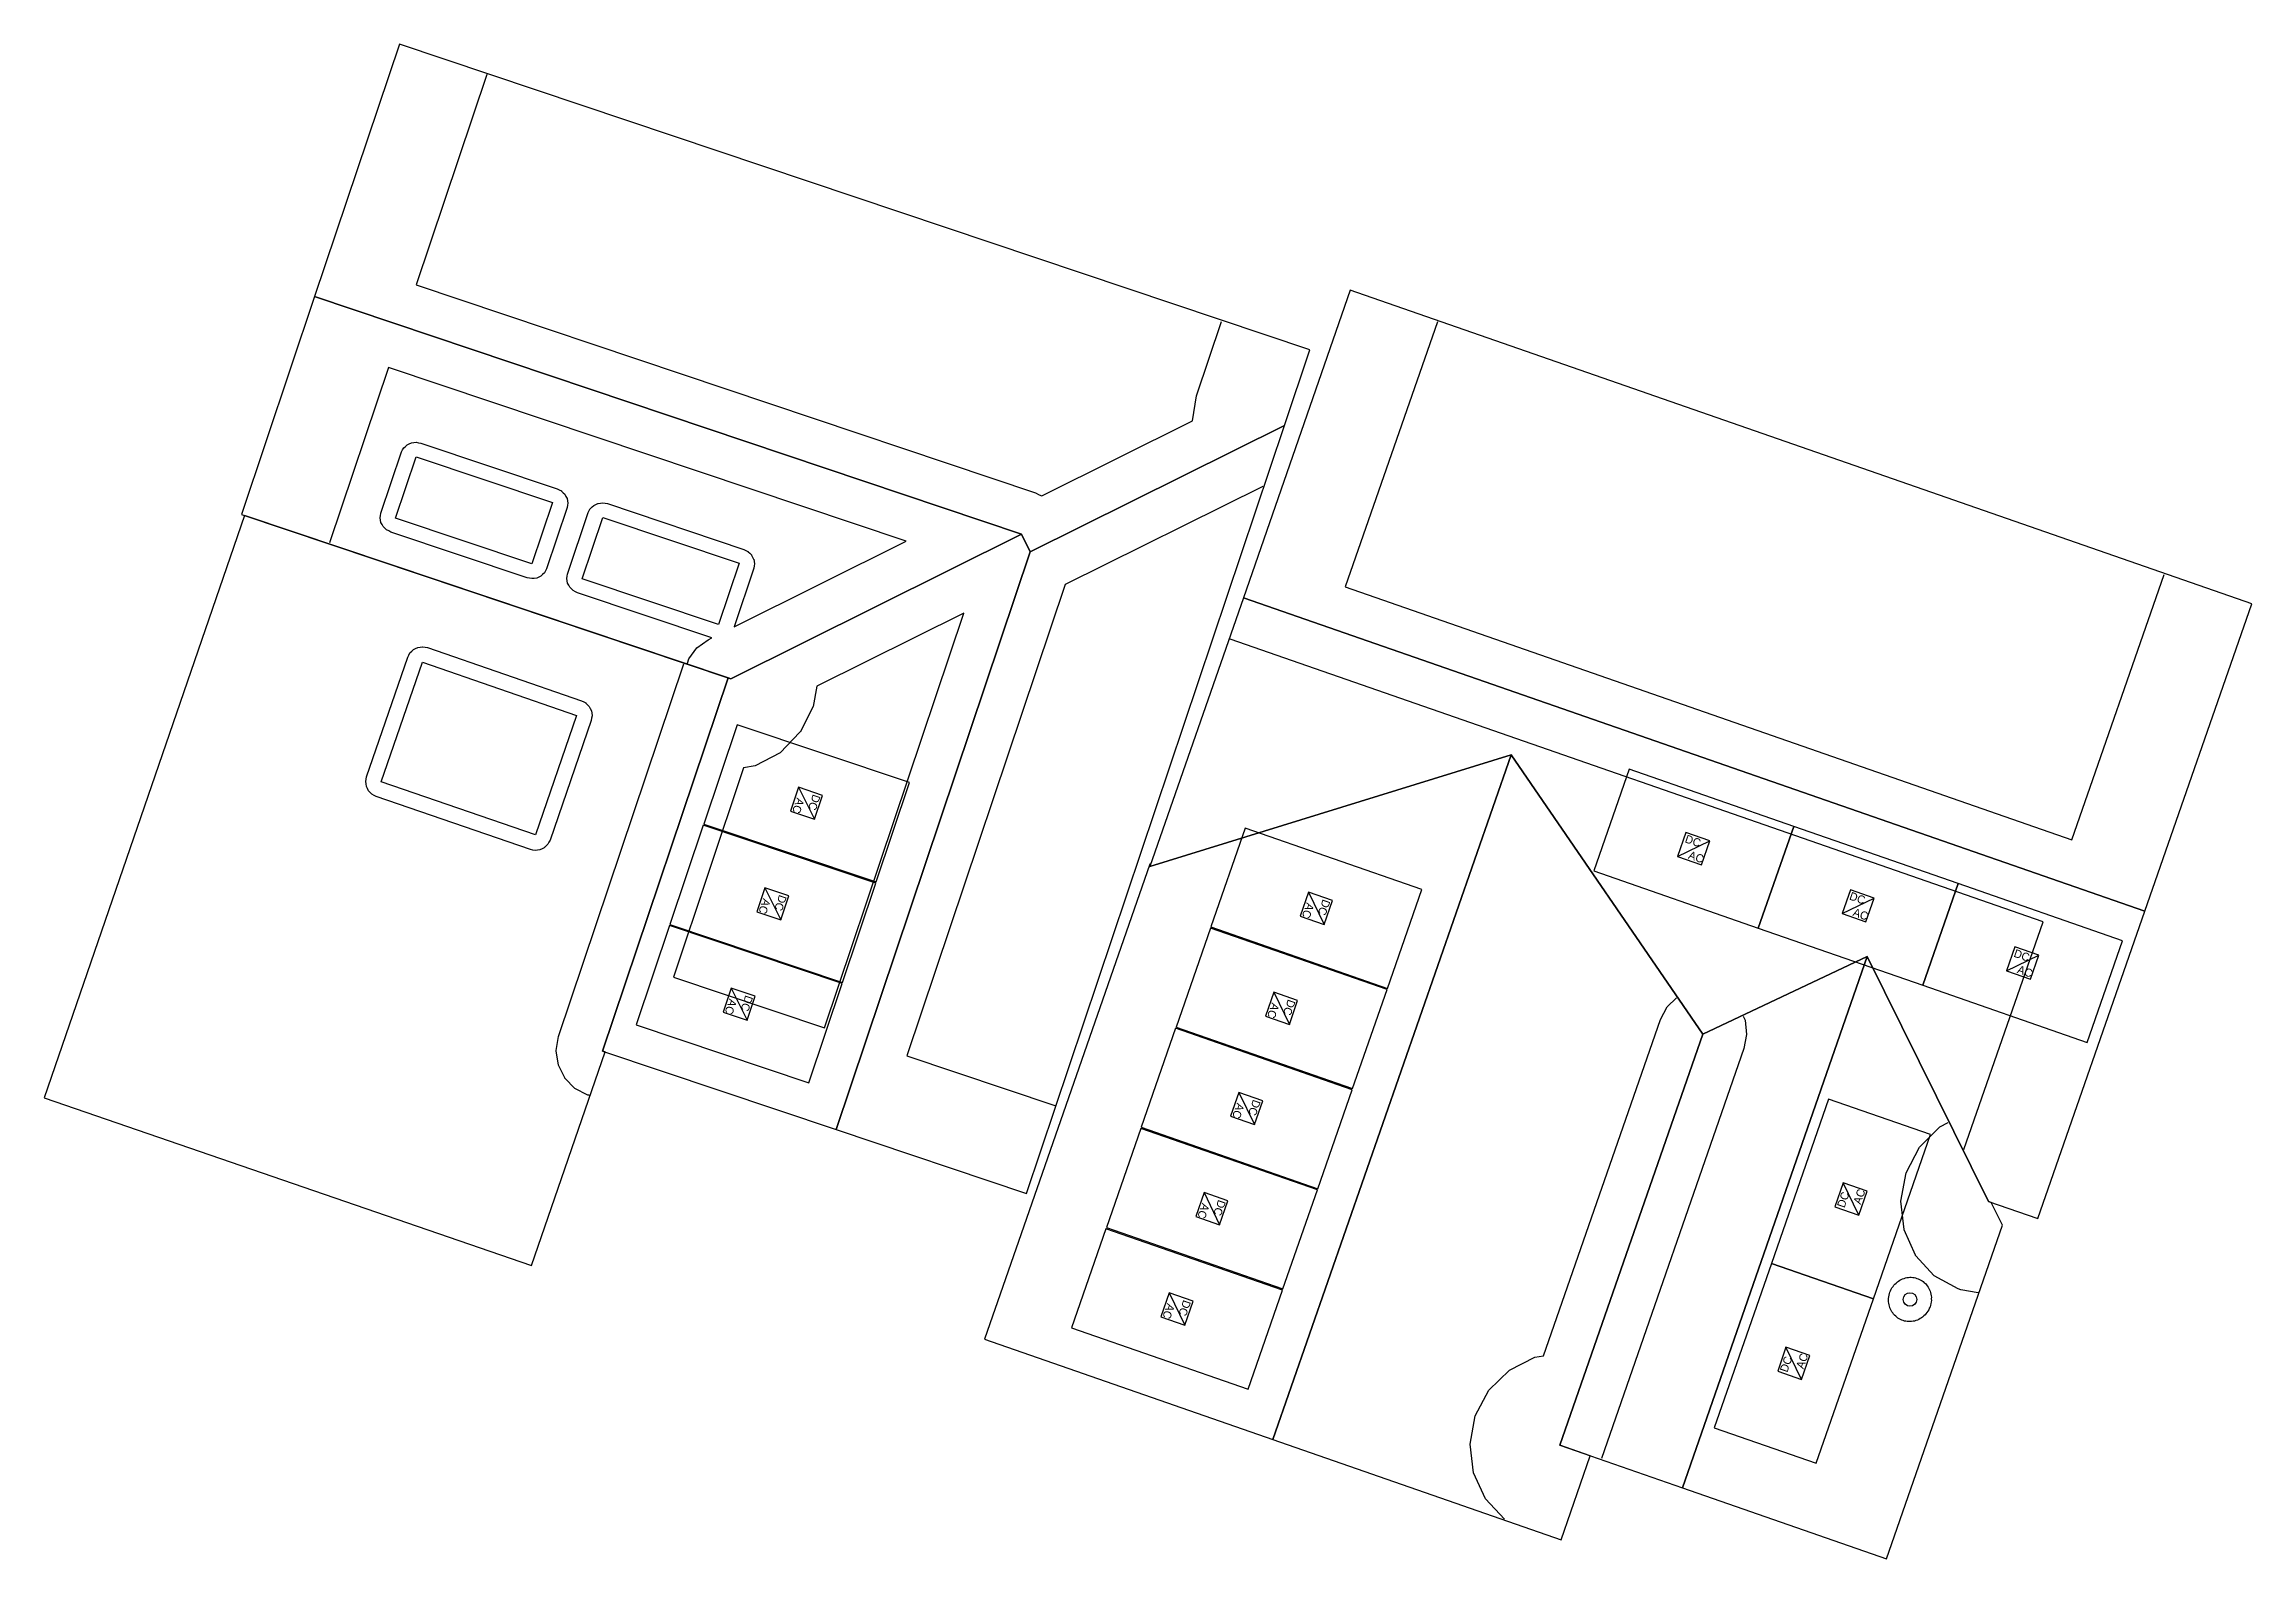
# Model space of a CAD drawing. Header units: feet. Extents: x -34.2 to 37.4, y -18.3 to 30.9.
import ezdxf

# ---------------------------------------------------------------- set-up
doc = ezdxf.new("R2010")
doc.units = ezdxf.units.FT
for name, color, linetype in [('Buildings', 7, 'CONTINUOUS'), ('Modules', 7, 'CONTINUOUS'), ('Obstructions', 7, 'CONTINUOUS'), ('Setbacks', 7, 'CONTINUOUS')]:
    doc.layers.add(name, color=color, linetype=linetype)

msp = doc.modelspace()

# ---------------------------------------------------------------- linework, layer by layer
at = {"layer": 'Buildings', "color": 252}
for p, q in [((-22.643, 30.862), (-25.395, 22.671)), ((6.886, 20.944), (-22.643, 30.862)), ((-25.395, 22.671), (-27.767, 15.608)), ((-25.395, 22.671), (-2.462, 14.968)), ((-2.462, 14.968), (-25.395, 22.671)), ((8.202, 22.877), (4.733, 12.905)), ((37.445, 12.705), (8.202, 22.877)), ((6.063, 18.493), (6.886, 20.944)), ((-2.306, -6.422), (6.063, 18.493)), ((-2.178, 14.397), (6.063, 18.493)), ((6.063, 18.493), (-2.178, 14.397)), ((-27.664, 15.573), (-34.166, -3.319)), ((-27.767, 15.608), (-11.897, 10.277)), ((-11.984, 10.306), (-27.664, 15.573)), ((-2.462, 14.968), (-11.897, 10.277)), ((-11.897, 10.277), (-2.462, 14.968)), ((-8.475, -4.35), (-2.178, 14.397)), ((-2.178, 14.397), (-8.475, -4.35)), ((-2.462, 14.968), (-2.178, 14.397)), ((-2.178, 14.397), (-2.462, 14.968)), ((4.733, 12.905), (1.698, 4.181)), ((33.976, 2.733), (4.733, 12.905)), ((4.733, 12.905), (33.976, 2.733)), ((33.976, 2.733), (37.445, 12.705)), ((-16.052, -1.805), (-11.984, 10.306)), ((-11.984, 10.306), (-16.052, -1.805)), ((-11.897, 10.277), (-11.984, 10.306)), ((1.698, 4.181), (13.415, 7.803)), ((13.415, 7.803), (1.698, 4.181)), ((5.69, -14.406), (13.415, 7.803)), ((13.415, 7.803), (5.69, -14.406)), ((13.415, 7.803), (19.634, -1.258)), ((19.634, -1.258), (13.415, 7.803)), ((1.701, 4.257), (-3.66, -11.154)), ((1.698, 4.181), (1.728, 4.266)), ((1.728, 4.266), (1.701, 4.257)), ((30.507, -7.239), (33.976, 2.733)), ((18.975, -15.973), (24.971, 1.265)), ((24.971, 1.265), (18.975, -15.973)), ((19.634, -1.258), (24.971, 1.265)), ((24.971, 1.265), (19.634, -1.258)), ((24.971, 1.265), (28.903, -6.681)), ((28.903, -6.681), (24.971, 1.265)), ((14.997, -14.59), (19.634, -1.258)), ((19.634, -1.258), (14.997, -14.59)), ((-18.353, -8.761), (-15.969, -1.833)), ((-15.969, -1.833), (-16.052, -1.805)), ((-16.052, -1.805), (-8.475, -4.35)), ((-34.166, -3.319), (-18.353, -8.761)), ((-8.475, -4.35), (-2.306, -6.422)), ((28.903, -6.681), (30.507, -7.239)), ((28.99, -6.711), (28.903, -6.681)), ((29.358, -7.455), (28.99, -6.711)), ((25.594, -18.276), (29.358, -7.455)), ((-3.66, -11.154), (5.69, -14.406)), ((5.69, -14.406), (15.04, -17.659)), ((15.987, -14.934), (14.997, -14.59)), ((14.997, -14.59), (18.975, -15.973)), ((15.04, -17.659), (15.987, -14.934)), ((18.975, -15.973), (25.594, -18.276))]:
    msp.add_line(p, q, dxfattribs=at)
at = {"layer": 'Modules', "color": 254}
for p, q in [((-11.691, 8.785), (-12.773, 5.563)), ((-6.097, 6.906), (-11.691, 8.785)), ((17.25, 7.34), (16.102, 4.04)), ((22.583, 5.485), (17.25, 7.34)), ((-9.693, 6.754), (-9.954, 5.976)), ((-8.915, 6.493), (-9.693, 6.754)), ((-9.693, 6.754), (-9.177, 5.715)), ((-9.177, 5.715), (-8.915, 6.493)), ((-7.179, 3.684), (-6.097, 6.906)), ((-9.954, 5.976), (-9.177, 5.715)), ((-12.785, 5.523), (-13.867, 2.301)), ((-7.191, 3.644), (-12.785, 5.523)), ((-12.773, 5.563), (-7.179, 3.684)), ((4.795, 5.432), (3.678, 2.222)), ((10.524, 3.439), (4.795, 5.432)), ((19.09, 5.285), (18.82, 4.51)), ((18.82, 4.51), (19.864, 5.015)), ((19.864, 5.015), (19.09, 5.285)), ((19.595, 4.24), (19.864, 5.015)), ((21.435, 2.185), (22.583, 5.485)), ((22.583, 5.484), (21.435, 2.185)), ((27.915, 3.629), (22.583, 5.484)), ((18.82, 4.51), (19.595, 4.24)), ((-8.273, 0.422), (-7.191, 3.644)), ((16.102, 4.04), (21.435, 2.185)), ((26.768, 0.33), (27.915, 3.629)), ((27.916, 3.629), (26.768, 0.33)), ((33.248, 1.774), (27.916, 3.629)), ((-10.787, 3.492), (-11.048, 2.715)), ((-10.01, 3.231), (-10.787, 3.492)), ((-10.787, 3.492), (-10.271, 2.454)), ((-10.271, 2.454), (-10.01, 3.231)), ((6.848, 3.353), (6.579, 2.578)), ((7.623, 3.083), (6.848, 3.353)), ((6.848, 3.353), (7.354, 2.308)), ((7.354, 2.308), (7.623, 3.083)), ((9.407, 0.229), (10.524, 3.439)), ((24.423, 3.429), (24.153, 2.655)), ((24.153, 2.655), (25.197, 3.16)), ((25.197, 3.16), (24.423, 3.429)), ((24.928, 2.385), (25.197, 3.16)), ((-13.879, 2.266), (-14.961, -0.956)), ((-8.285, 0.387), (-13.879, 2.266)), ((-13.867, 2.301), (-8.273, 0.422)), ((-11.048, 2.715), (-10.271, 2.454)), ((3.666, 2.185), (2.549, -1.025)), ((9.395, 0.192), (3.666, 2.185)), ((3.678, 2.222), (9.407, 0.229)), ((6.579, 2.578), (7.354, 2.308)), ((21.435, 2.185), (26.768, 0.33)), ((24.153, 2.655), (24.928, 2.385)), ((29.756, 1.574), (29.486, 0.799)), ((30.53, 1.304), (29.756, 1.574)), ((32.101, -1.525), (33.248, 1.774)), ((29.486, 0.799), (30.53, 1.304)), ((29.486, 0.799), (30.261, 0.53)), ((30.261, 0.53), (30.53, 1.304)), ((-11.881, 0.234), (-12.142, -0.543)), ((-11.104, -0.027), (-11.881, 0.234)), ((-11.881, 0.234), (-11.365, -0.804)), ((-9.367, -2.835), (-8.285, 0.387)), ((5.719, 0.106), (5.45, -0.669)), ((6.494, -0.164), (5.719, 0.106)), ((5.719, 0.106), (6.225, -0.938)), ((8.278, -3.018), (9.395, 0.192)), ((26.768, 0.33), (32.101, -1.525)), ((-12.142, -0.543), (-11.365, -0.804)), ((-11.365, -0.804), (-11.104, -0.027)), ((5.45, -0.669), (6.225, -0.938)), ((6.225, -0.938), (6.494, -0.164)), ((-14.961, -0.956), (-9.367, -2.835)), ((2.534, -1.065), (1.417, -4.276)), ((8.263, -3.058), (2.534, -1.065)), ((2.549, -1.025), (8.278, -3.018)), ((4.587, -3.145), (4.318, -3.919)), ((5.362, -3.414), (4.587, -3.145)), ((4.587, -3.145), (5.093, -4.189)), ((5.093, -4.189), (5.362, -3.414)), ((7.146, -6.268), (8.263, -3.058)), ((23.716, -3.358), (21.861, -8.691)), ((27.022, -4.508), (23.716, -3.358)), ((1.417, -4.276), (7.146, -6.268)), ((4.318, -3.919), (5.093, -4.189)), ((1.405, -4.316), (0.288, -7.526)), ((7.134, -6.308), (1.405, -4.316)), ((25.167, -9.841), (27.022, -4.508)), ((3.458, -6.395), (3.189, -7.17)), ((4.233, -6.665), (3.458, -6.395)), ((3.458, -6.395), (3.964, -7.439)), ((6.017, -9.519), (7.134, -6.308)), ((24.189, -6.077), (23.92, -6.852)), ((24.964, -6.347), (24.189, -6.077)), ((24.694, -7.122), (24.189, -6.077)), ((24.694, -7.122), (24.964, -6.347)), ((3.964, -7.439), (4.233, -6.665)), ((23.92, -6.852), (24.694, -7.122)), ((0.273, -7.566), (-0.844, -10.777)), ((6.002, -9.559), (0.273, -7.566)), ((0.288, -7.526), (6.017, -9.519)), ((3.189, -7.17), (3.964, -7.439)), ((21.861, -8.694), (20.006, -14.027)), ((21.861, -8.691), (25.167, -9.841)), ((25.167, -9.844), (21.861, -8.694)), ((2.326, -9.646), (2.057, -10.42)), ((3.101, -9.915), (2.326, -9.646)), ((2.326, -9.646), (2.832, -10.69)), ((2.832, -10.69), (3.101, -9.915)), ((4.885, -12.769), (6.002, -9.559)), ((23.312, -15.177), (25.167, -9.844)), ((2.057, -10.42), (2.832, -10.69)), ((-0.844, -10.777), (4.885, -12.769)), ((22.334, -11.413), (22.064, -12.188)), ((23.108, -11.683), (22.334, -11.413)), ((22.839, -12.458), (22.334, -11.413)), ((22.839, -12.458), (23.108, -11.683)), ((22.064, -12.188), (22.839, -12.458)), ((20.006, -14.027), (23.312, -15.177))]:
    msp.add_line(p, q, dxfattribs=at)
at = {"layer": 'Obstructions', "color": 252}
for p, q in [((-22.767, 15.482), (-22.096, 17.472)), ((-22.096, 17.472), (-17.679, 15.989)), ((-17.679, 15.989), (-18.347, 13.999)), ((-18.347, 13.999), (-22.767, 15.482)), ((-16.711, 13.513), (-16.043, 15.507)), ((-16.043, 15.507), (-11.626, 14.021)), ((-11.626, 14.021), (-12.294, 12.03)), ((-12.294, 12.03), (-16.711, 13.513)), ((-23.231, 6.932), (-21.898, 10.811)), ((-21.898, 10.811), (-16.898, 9.087)), ((-16.898, 9.087), (-18.231, 5.208)), ((-18.231, 5.208), (-23.231, 6.932))]:
    msp.add_line(p, q, dxfattribs=at)
msp.add_circle((26.356, -9.861), 0.22, dxfattribs=at)
at = {"layer": 'Setbacks', "color": 2}
for p, q in [((-19.807, 29.875), (-22.098, 23.054)), ((-22.098, 23.054), (-2.012, 16.307)), ((3.216, 19.45), (4.028, 21.869)), ((11.028, 21.859), (8.034, 13.253)), ((-22.998, 20.375), (-24.91, 14.682)), ((-6.207, 14.735), (-22.998, 20.375)), ((3.088, 18.644), (3.216, 19.449)), ((3.216, 19.449), (3.216, 19.45)), ((-1.803, 16.212), (3.088, 18.644)), ((-22.324, 17.897), (-22.255, 17.929)), ((-22.255, 17.929), (-22.255, 17.929)), ((-22.255, 17.929), (-22.255, 17.929)), ((-22.255, 17.929), (-22.254, 17.929)), ((-22.254, 17.929), (-22.177, 17.939)), ((-22.254, 17.929), (-22.254, 17.929)), ((-22.177, 17.939), (-22.101, 17.948)), ((-22.101, 17.948), (-22.1, 17.948)), ((-22.1, 17.948), (-22.1, 17.948)), ((-22.1, 17.948), (-22.1, 17.948)), ((-22.1, 17.948), (-22.099, 17.948)), ((-22.099, 17.948), (-22.023, 17.934)), ((-22.023, 17.934), (-21.946, 17.921)), ((-21.946, 17.921), (-21.946, 17.921)), ((-21.946, 17.921), (-17.529, 16.438)), ((-23.244, 15.642), (-22.573, 17.633)), ((-22.573, 17.633), (-22.538, 17.698)), ((-22.573, 17.633), (-22.573, 17.633)), ((-22.538, 17.698), (-22.504, 17.763)), ((-22.504, 17.763), (-22.503, 17.763)), ((-22.503, 17.764), (-22.448, 17.815)), ((-22.503, 17.763), (-22.503, 17.764)), ((-22.503, 17.764), (-22.503, 17.764)), ((-22.503, 17.763), (-22.503, 17.763)), ((-22.448, 17.815), (-22.394, 17.865)), ((-22.394, 17.865), (-22.393, 17.866)), ((-22.394, 17.865), (-22.394, 17.865)), ((-22.393, 17.866), (-22.324, 17.897)), ((-22.393, 17.866), (-22.393, 17.866)), ((-22.393, 17.866), (-22.393, 17.866)), ((5.364, 16.517), (-1.046, 13.33)), ((-17.202, 15.829), (-17.87, 13.839)), ((-17.529, 16.438), (-17.528, 16.438)), ((-17.528, 16.438), (-17.457, 16.401)), ((-17.457, 16.401), (-17.389, 16.367)), ((-17.389, 16.367), (-17.389, 16.367)), ((-17.389, 16.367), (-17.389, 16.367)), ((-17.389, 16.367), (-17.388, 16.366)), ((-17.388, 16.366), (-17.331, 16.311)), ((-17.331, 16.311), (-17.278, 16.259)), ((-17.278, 16.259), (-17.277, 16.258)), ((-17.277, 16.258), (-17.277, 16.258)), ((-17.277, 16.258), (-17.277, 16.258)), ((-17.277, 16.258), (-17.241, 16.19)), ((-17.241, 16.19), (-17.205, 16.124)), ((-17.205, 16.124), (-17.205, 16.124)), ((-17.205, 16.124), (-17.205, 16.124)), ((-17.205, 16.124), (-17.205, 16.123)), ((-17.205, 16.123), (-17.192, 16.052)), ((-17.19, 15.903), (-17.202, 15.83)), ((-17.202, 15.83), (-17.202, 15.829)), ((-17.202, 15.829), (-17.202, 15.829)), ((-17.202, 15.829), (-17.202, 15.829)), ((-17.192, 16.052), (-17.179, 15.976)), ((-17.179, 15.975), (-17.19, 15.903)), ((-17.179, 15.976), (-17.179, 15.976)), ((-17.179, 15.976), (-17.179, 15.976)), ((-17.179, 15.976), (-17.179, 15.975)), ((-16.485, 15.733), (-16.45, 15.798)), ((-16.45, 15.798), (-16.45, 15.799)), ((-16.45, 15.799), (-16.449, 15.799)), ((-16.45, 15.798), (-16.45, 15.798)), ((-16.45, 15.798), (-16.45, 15.798)), ((-16.449, 15.799), (-16.395, 15.85)), ((-16.395, 15.85), (-16.341, 15.9)), ((-16.341, 15.9), (-16.34, 15.9)), ((-16.34, 15.9), (-16.34, 15.901)), ((-16.34, 15.901), (-16.34, 15.901)), ((-16.34, 15.901), (-16.339, 15.901)), ((-16.339, 15.901), (-16.271, 15.933)), ((-16.271, 15.933), (-16.202, 15.964)), ((-16.202, 15.964), (-16.202, 15.964)), ((-16.202, 15.964), (-16.201, 15.964)), ((-16.201, 15.964), (-16.2, 15.965)), ((-16.201, 15.964), (-16.201, 15.964)), ((-16.2, 15.965), (-16.124, 15.974)), ((-16.124, 15.974), (-16.048, 15.983)), ((-16.048, 15.983), (-16.047, 15.983)), ((-16.047, 15.983), (-16.047, 15.983)), ((-16.047, 15.983), (-16.046, 15.983)), ((-16.046, 15.983), (-16.046, 15.983)), ((-16.046, 15.983), (-15.969, 15.97)), ((-15.969, 15.97), (-15.893, 15.956)), ((-15.893, 15.956), (-15.892, 15.956)), ((-15.892, 15.956), (-15.892, 15.956)), ((-15.892, 15.956), (-15.892, 15.956)), ((-15.892, 15.956), (-11.475, 14.469)), ((-2.012, 16.307), (-2.012, 16.307)), ((-2.012, 16.307), (-1.886, 16.243)), ((-1.886, 16.243), (-1.803, 16.212)), ((-23.268, 15.497), (-23.256, 15.569)), ((-23.268, 15.496), (-23.268, 15.497)), ((-23.268, 15.496), (-23.268, 15.496)), ((-23.268, 15.495), (-23.268, 15.496)), ((-23.255, 15.422), (-23.268, 15.495)), ((-23.268, 15.495), (-23.268, 15.495)), ((-23.256, 15.569), (-23.245, 15.641)), ((-23.242, 15.349), (-23.255, 15.422)), ((-23.245, 15.641), (-23.244, 15.642)), ((-23.244, 15.642), (-23.244, 15.642)), ((-23.244, 15.642), (-23.244, 15.642)), ((-23.242, 15.348), (-23.242, 15.349)), ((-23.242, 15.347), (-23.242, 15.348)), ((-23.242, 15.348), (-23.242, 15.348)), ((-23.206, 15.28), (-23.242, 15.347)), ((-23.242, 15.347), (-23.242, 15.347)), ((-23.17, 15.214), (-23.206, 15.28)), ((-23.17, 15.213), (-23.17, 15.214)), ((-23.169, 15.213), (-23.17, 15.213)), ((-23.17, 15.213), (-23.17, 15.213)), ((-23.169, 15.212), (-23.169, 15.213)), ((-23.114, 15.159), (-23.169, 15.212)), ((-23.059, 15.105), (-23.114, 15.159)), ((-23.058, 15.105), (-23.059, 15.105)), ((-23.057, 15.104), (-23.058, 15.105)), ((-23.058, 15.105), (-23.058, 15.105)), ((-23.058, 15.105), (-23.058, 15.105)), ((-22.988, 15.069), (-23.057, 15.104)), ((-22.919, 15.034), (-22.988, 15.069)), ((-17.188, 13.673), (-16.52, 15.667)), ((-16.52, 15.667), (-16.52, 15.668)), ((-16.52, 15.668), (-16.52, 15.668)), ((-16.52, 15.668), (-16.519, 15.668)), ((-16.519, 15.668), (-16.485, 15.733)), ((-22.918, 15.033), (-22.919, 15.034)), ((-18.498, 13.55), (-22.918, 15.033)), ((-22.918, 15.033), (-22.918, 15.033)), ((-22.918, 15.033), (-22.918, 15.033)), ((-11.786, 11.962), (-6.207, 14.735)), ((-11.475, 14.469), (-11.475, 14.469)), ((-11.475, 14.469), (-11.475, 14.469)), ((-11.475, 14.469), (-11.474, 14.469)), ((-11.474, 14.469), (-11.405, 14.434)), ((-11.405, 14.434), (-11.336, 14.398)), ((-11.336, 14.398), (-11.335, 14.398)), ((-11.335, 14.398), (-11.335, 14.398)), ((-11.335, 14.398), (-11.335, 14.398)), ((-11.335, 14.398), (-11.334, 14.397)), ((-11.334, 14.397), (-11.279, 14.344)), ((-11.279, 14.344), (-11.224, 14.29)), ((-17.996, 13.656), (-18.05, 13.606)), ((-18.05, 13.606), (-18.05, 13.606)), ((-17.941, 13.708), (-17.996, 13.656)), ((-17.94, 13.708), (-17.941, 13.708)), ((-17.906, 13.773), (-17.94, 13.708)), ((-17.94, 13.708), (-17.94, 13.708)), ((-17.94, 13.708), (-17.94, 13.708)), ((-17.94, 13.708), (-17.94, 13.708)), ((-17.871, 13.838), (-17.906, 13.773)), ((-17.87, 13.839), (-17.871, 13.838)), ((-17.2, 13.6), (-17.188, 13.673)), ((-17.188, 13.673), (-17.188, 13.673)), ((-11.149, 13.861), (-11.786, 11.962)), ((-11.224, 14.29), (-11.224, 14.29)), ((-11.224, 14.29), (-11.223, 14.289)), ((-11.223, 14.289), (-11.223, 14.289)), ((-11.223, 14.289), (-11.223, 14.289)), ((-11.223, 14.289), (-11.187, 14.222)), ((-11.187, 14.222), (-11.152, 14.155)), ((-11.152, 14.155), (-11.151, 14.155)), ((-11.151, 14.155), (-11.151, 14.155)), ((-11.151, 14.155), (-11.151, 14.155)), ((-11.151, 14.155), (-11.151, 14.154)), ((-11.151, 14.154), (-11.138, 14.081)), ((-11.137, 13.934), (-11.149, 13.861)), ((-11.149, 13.861), (-11.149, 13.861)), ((-11.138, 14.081), (-11.126, 14.008)), ((-11.126, 14.006), (-11.137, 13.934)), ((-11.126, 14.008), (-11.125, 14.007)), ((-11.125, 14.007), (-11.126, 14.007)), ((-11.126, 14.007), (-11.125, 14.007)), ((-11.125, 14.007), (-11.126, 14.006)), ((31.604, 5.054), (34.597, 13.661)), ((-18.497, 13.55), (-18.498, 13.55)), ((-18.421, 13.537), (-18.497, 13.55)), ((-18.344, 13.523), (-18.421, 13.537)), ((-18.343, 13.523), (-18.344, 13.523)), ((-18.267, 13.532), (-18.343, 13.523)), ((-18.343, 13.523), (-18.343, 13.523)), ((-18.343, 13.523), (-18.343, 13.523)), ((-18.343, 13.523), (-18.343, 13.523)), ((-18.189, 13.542), (-18.267, 13.532)), ((-18.188, 13.542), (-18.189, 13.542)), ((-18.189, 13.542), (-18.189, 13.542)), ((-18.189, 13.542), (-18.189, 13.542)), ((-18.189, 13.542), (-18.189, 13.542)), ((-18.12, 13.573), (-18.188, 13.542)), ((-18.05, 13.605), (-18.12, 13.573)), ((-18.05, 13.606), (-18.05, 13.606)), ((-18.05, 13.606), (-18.05, 13.606)), ((-18.05, 13.606), (-18.05, 13.605)), ((-17.211, 13.527), (-17.2, 13.6)), ((-17.211, 13.527), (-17.211, 13.527)), ((-17.211, 13.527), (-17.211, 13.527)), ((-17.211, 13.526), (-17.211, 13.527)), ((-17.211, 13.527), (-17.211, 13.527)), ((-17.198, 13.453), (-17.211, 13.526)), ((-17.185, 13.38), (-17.198, 13.453)), ((-17.185, 13.379), (-17.185, 13.38)), ((-17.185, 13.378), (-17.185, 13.379)), ((-17.185, 13.379), (-17.185, 13.379)), ((-17.185, 13.379), (-17.185, 13.379)), ((-17.149, 13.312), (-17.185, 13.378)), ((-17.113, 13.245), (-17.149, 13.312)), ((-17.113, 13.244), (-17.113, 13.245)), ((-17.112, 13.244), (-17.113, 13.244)), ((-17.113, 13.244), (-17.113, 13.244)), ((-17.113, 13.244), (-17.113, 13.244)), ((-17.057, 13.19), (-17.112, 13.244)), ((-17.002, 13.136), (-17.057, 13.19)), ((-17.001, 13.136), (-17.002, 13.136)), ((-16.931, 13.1), (-17.001, 13.136)), ((-17.001, 13.136), (-17.001, 13.136)), ((-17.001, 13.136), (-17.001, 13.136)), ((-17.001, 13.136), (-17.001, 13.136)), ((-16.862, 13.065), (-16.931, 13.1)), ((-16.861, 13.065), (-16.862, 13.065)), ((-12.507, 11.603), (-16.861, 13.065)), ((-16.861, 13.065), (-16.861, 13.065)), ((-16.861, 13.065), (-16.861, 13.065)), ((-1.046, 13.33), (-6.18, -1.953)), ((8.034, 13.253), (31.604, 5.054)), ((-4.337, 12.406), (-9.105, 10.036)), ((-8.858, -1.053), (-4.337, 12.406)), ((-12.995, 11.281), (-12.628, 11.543)), ((-12.628, 11.543), (-12.507, 11.603)), ((-12.628, 11.543), (-12.628, 11.543)), ((30.675, 2.386), (4.3, 11.56)), ((-23.707, 7.096), (-22.374, 10.974)), ((-22.374, 10.974), (-22.374, 10.975)), ((-22.374, 10.975), (-22.373, 10.975)), ((-22.374, 10.974), (-22.374, 10.974)), ((-22.373, 10.975), (-22.337, 11.044)), ((-22.337, 11.044), (-22.3, 11.113)), ((-22.3, 11.113), (-22.3, 11.114)), ((-22.3, 11.114), (-22.299, 11.114)), ((-22.3, 11.113), (-22.3, 11.113)), ((-22.3, 11.113), (-22.3, 11.113)), ((-22.299, 11.114), (-22.243, 11.168)), ((-22.243, 11.168), (-22.187, 11.222)), ((-22.187, 11.222), (-22.187, 11.223)), ((-22.187, 11.223), (-22.187, 11.223)), ((-22.187, 11.223), (-22.186, 11.223)), ((-22.186, 11.223), (-22.116, 11.257)), ((-22.186, 11.223), (-22.186, 11.223)), ((-22.116, 11.257), (-22.046, 11.292)), ((-22.046, 11.292), (-22.045, 11.292)), ((-22.045, 11.292), (-22.045, 11.292)), ((-22.045, 11.292), (-22.045, 11.292)), ((-22.045, 11.292), (-22.044, 11.292)), ((-22.044, 11.292), (-21.967, 11.303)), ((-21.967, 11.303), (-21.89, 11.314)), ((-21.89, 11.314), (-21.889, 11.314)), ((-21.889, 11.314), (-21.889, 11.314)), ((-21.889, 11.314), (-21.889, 11.314)), ((-21.889, 11.314), (-21.888, 11.314)), ((-21.888, 11.314), (-21.812, 11.3)), ((-21.812, 11.3), (-21.735, 11.287)), ((-21.735, 11.287), (-21.734, 11.287)), ((-21.734, 11.287), (-21.734, 11.286)), ((-21.734, 11.286), (-21.734, 11.286)), ((-21.734, 11.286), (-16.733, 9.563)), ((-17.478, -1.326), (-13.42, 10.754)), ((-13.296, 10.782), (-13.255, 10.92)), ((-13.255, 10.92), (-13.254, 10.921)), ((-13.255, 10.92), (-13.255, 10.92)), ((-13.254, 10.921), (-12.995, 11.28)), ((-12.995, 11.28), (-12.995, 11.281)), ((-12.995, 11.281), (-12.995, 11.281)), ((-9.105, 10.036), (-9.222, 9.379)), ((-16.733, 9.563), (-16.733, 9.562)), ((-16.733, 9.562), (-16.664, 9.526)), ((-16.664, 9.526), (-16.595, 9.489)), ((-16.595, 9.489), (-16.595, 9.489)), ((-16.595, 9.489), (-16.595, 9.489)), ((-16.595, 9.489), (-16.594, 9.489)), ((-16.594, 9.489), (-16.594, 9.488)), ((-16.594, 9.488), (-16.54, 9.432)), ((-16.54, 9.432), (-16.486, 9.376)), ((-16.486, 9.376), (-16.485, 9.376)), ((-16.485, 9.376), (-16.485, 9.375)), ((-16.485, 9.375), (-16.485, 9.375)), ((-16.485, 9.375), (-16.485, 9.375)), ((-16.485, 9.375), (-16.451, 9.305)), ((-9.222, 9.378), (-9.648, 8.543)), ((-9.222, 9.379), (-9.222, 9.378)), ((-9.222, 9.378), (-9.222, 9.378)), ((-16.422, 8.923), (-17.755, 5.044)), ((-16.451, 9.305), (-16.416, 9.235)), ((-16.421, 8.924), (-16.422, 8.923)), ((-16.408, 9), (-16.421, 8.924)), ((-16.416, 9.235), (-16.416, 9.234)), ((-16.416, 9.234), (-16.416, 9.234)), ((-16.416, 9.234), (-16.416, 9.234)), ((-16.416, 9.234), (-16.416, 9.233)), ((-16.416, 9.233), (-16.405, 9.156)), ((-16.394, 9.077), (-16.408, 9)), ((-16.405, 9.156), (-16.394, 9.079)), ((-16.394, 9.079), (-16.394, 9.078)), ((-16.394, 9.078), (-16.394, 9.078)), ((-16.394, 9.078), (-16.394, 9.078)), ((-16.394, 9.078), (-16.394, 9.077)), ((-9.649, 8.542), (-10.295, 7.877)), ((-9.648, 8.543), (-9.649, 8.542)), ((-9.648, 8.543), (-9.648, 8.543)), ((-11.477, 7.38), (-13.757, 0.592)), ((-11.099, 7.446), (-11.477, 7.38)), ((-11.098, 7.446), (-11.099, 7.446)), ((-10.295, 7.876), (-11.098, 7.446)), ((-11.098, 7.446), (-11.098, 7.446)), ((-10.295, 7.877), (-10.295, 7.877)), ((-10.295, 7.877), (-10.295, 7.876)), ((-23.734, 6.941), (-23.721, 7.018)), ((-23.734, 6.941), (-23.734, 6.941)), ((-23.734, 6.941), (-23.734, 6.941)), ((-23.734, 6.94), (-23.734, 6.941)), ((-23.723, 6.863), (-23.734, 6.94)), ((-23.734, 6.94), (-23.734, 6.94)), ((-23.713, 6.785), (-23.723, 6.863)), ((-23.721, 7.018), (-23.707, 7.095)), ((-23.712, 6.785), (-23.713, 6.785)), ((-23.712, 6.784), (-23.712, 6.785)), ((-23.712, 6.785), (-23.712, 6.785)), ((-23.712, 6.785), (-23.712, 6.785)), ((-23.678, 6.714), (-23.712, 6.784)), ((-23.707, 7.095), (-23.707, 7.096)), ((-23.644, 6.644), (-23.678, 6.714)), ((-23.644, 6.643), (-23.644, 6.644)), ((-23.643, 6.643), (-23.644, 6.643)), ((-23.589, 6.586), (-23.643, 6.643)), ((-23.643, 6.643), (-23.643, 6.643)), ((-23.643, 6.643), (-23.643, 6.643)), ((-23.535, 6.53), (-23.589, 6.586)), ((-23.534, 6.53), (-23.535, 6.53)), ((-23.533, 6.53), (-23.534, 6.53)), ((-23.534, 6.53), (-23.534, 6.53)), ((-23.534, 6.53), (-23.534, 6.53)), ((-23.464, 6.493), (-23.533, 6.53)), ((-23.396, 6.456), (-23.464, 6.493)), ((-23.395, 6.456), (-23.396, 6.456)), ((-18.395, 4.732), (-23.395, 6.456)), ((-17.755, 5.044), (-17.792, 4.975)), ((-17.755, 5.044), (-17.755, 5.044)), ((-17.755, 5.044), (-17.755, 5.044)), ((-17.755, 5.044), (-17.755, 5.044)), ((-18.394, 4.732), (-18.395, 4.732)), ((-18.395, 4.732), (-18.395, 4.732)), ((-18.317, 4.718), (-18.394, 4.732)), ((-18.394, 4.732), (-18.394, 4.732)), ((-18.24, 4.705), (-18.317, 4.718)), ((-18.239, 4.705), (-18.24, 4.705)), ((-18.24, 4.705), (-18.24, 4.705)), ((-18.162, 4.716), (-18.239, 4.705)), ((-18.239, 4.705), (-18.239, 4.705)), ((-18.239, 4.705), (-18.239, 4.705)), ((-18.084, 4.727), (-18.162, 4.716)), ((-18.083, 4.727), (-18.084, 4.727)), ((-18.084, 4.727), (-18.084, 4.727)), ((-18.084, 4.727), (-18.084, 4.727)), ((-18.013, 4.761), (-18.083, 4.727)), ((-18.083, 4.727), (-18.083, 4.727)), ((-17.943, 4.795), (-18.013, 4.761)), ((-17.942, 4.796), (-17.943, 4.795)), ((-17.941, 4.796), (-17.942, 4.796)), ((-17.942, 4.796), (-17.942, 4.796)), ((-17.942, 4.796), (-17.942, 4.796)), ((-17.886, 4.85), (-17.941, 4.796)), ((-17.829, 4.905), (-17.886, 4.85)), ((-17.828, 4.906), (-17.829, 4.905)), ((-17.829, 4.905), (-17.829, 4.905)), ((-17.829, 4.905), (-17.829, 4.905)), ((-17.829, 4.905), (-17.829, 4.905)), ((-17.792, 4.975), (-17.828, 4.906)), ((28.107, -4.998), (30.675, 2.386)), ((-13.757, 0.592), (-8.858, -1.053)), ((18.263, -0.781), (18.482, -0.366)), ((18.482, -0.366), (18.482, -0.366)), ((18.482, -0.366), (18.483, -0.366)), ((18.483, -0.366), (18.78, -0.072)), ((20.949, -0.673), (21.006, -0.8)), ((-17.556, -1.789), (-17.478, -1.327)), ((-17.478, -1.327), (-17.478, -1.326)), ((14.467, -11.692), (18.262, -0.781)), ((18.262, -0.781), (18.263, -0.781)), ((21.058, -1.263), (20.971, -1.723)), ((21.006, -0.8), (21.006, -0.8)), ((21.006, -0.8), (21.006, -0.801)), ((21.006, -0.801), (21.058, -1.262)), ((21.058, -1.262), (21.058, -1.262)), ((21.058, -1.262), (21.058, -1.263)), ((-17.556, -1.79), (-17.556, -1.789)), ((-17.487, -2.255), (-17.556, -1.79)), ((-17.556, -1.79), (-17.556, -1.79)), ((-6.18, -1.953), (-1.381, -3.565)), ((20.971, -1.724), (16.345, -15.024)), ((20.971, -1.723), (20.971, -1.724)), ((-17.487, -2.256), (-17.487, -2.255)), ((-17.487, -2.255), (-17.487, -2.255)), ((-17.278, -2.676), (-17.487, -2.256)), ((-17.277, -2.676), (-17.278, -2.676)), ((-17.277, -2.677), (-17.277, -2.676)), ((-16.948, -3.012), (-17.277, -2.677)), ((-16.532, -3.23), (-16.948, -3.012)), ((-16.948, -3.012), (-16.948, -3.012)), ((-16.948, -3.012), (-16.948, -3.012)), ((-16.531, -3.23), (-16.532, -3.23)), ((-16.487, -3.237), (-16.531, -3.23)), ((-16.531, -3.23), (-16.531, -3.23)), ((26.668, -4.92), (27.322, -4.262)), ((27.322, -4.262), (27.598, -4.118)), ((27.322, -4.262), (27.322, -4.262)), ((27.322, -4.262), (27.322, -4.262)), ((26.232, -5.751), (26.667, -4.921)), ((26.667, -4.921), (26.668, -4.921)), ((26.668, -4.921), (26.668, -4.92)), ((26.058, -6.673), (26.232, -5.752)), ((26.232, -5.752), (26.232, -5.751)), ((26.232, -5.752), (26.232, -5.752)), ((26.058, -6.674), (26.058, -6.673)), ((26.162, -7.596), (26.058, -6.674)), ((26.058, -6.674), (26.058, -6.674)), ((26.162, -7.597), (26.162, -7.596)), ((26.162, -7.596), (26.162, -7.596)), ((26.535, -8.429), (26.162, -7.597)), ((26.535, -8.43), (26.535, -8.429)), ((26.535, -8.429), (26.535, -8.429)), ((27.139, -9.091), (26.535, -8.43)), ((25.908, -9.328), (25.946, -9.29)), ((25.946, -9.29), (25.984, -9.263)), ((25.946, -9.29), (25.946, -9.29)), ((25.984, -9.263), (26.03, -9.239)), ((25.984, -9.263), (25.984, -9.263)), ((26.03, -9.239), (26.073, -9.211)), ((26.073, -9.211), (26.115, -9.192)), ((26.073, -9.211), (26.073, -9.211)), ((26.115, -9.192), (26.116, -9.192)), ((26.116, -9.192), (26.163, -9.18)), ((26.163, -9.18), (26.209, -9.162)), ((26.209, -9.162), (26.21, -9.162)), ((26.21, -9.162), (26.255, -9.152)), ((26.255, -9.152), (26.303, -9.15)), ((26.255, -9.152), (26.255, -9.152)), ((26.303, -9.15), (26.35, -9.142)), ((26.35, -9.142), (26.35, -9.142)), ((26.35, -9.142), (26.396, -9.142)), ((26.396, -9.142), (26.397, -9.142)), ((26.397, -9.142), (26.443, -9.15)), ((26.443, -9.15), (26.49, -9.152)), ((26.49, -9.152), (26.49, -9.152)), ((26.49, -9.152), (26.535, -9.161)), ((26.535, -9.161), (26.536, -9.162)), ((26.536, -9.162), (26.579, -9.179)), ((26.579, -9.179), (26.623, -9.19)), ((26.623, -9.19), (26.624, -9.19)), ((26.624, -9.19), (26.666, -9.209)), ((26.666, -9.209), (26.666, -9.209)), ((26.666, -9.209), (26.705, -9.235)), ((26.705, -9.235), (26.747, -9.256)), ((26.747, -9.256), (26.747, -9.256)), ((26.747, -9.256), (26.785, -9.283)), ((26.785, -9.283), (26.785, -9.283)), ((26.785, -9.283), (26.818, -9.317)), ((27.14, -9.092), (27.139, -9.091)), ((27.139, -9.091), (27.139, -9.091)), ((27.916, -9.517), (27.14, -9.092)), ((25.661, -9.825), (25.666, -9.779)), ((25.664, -9.879), (25.661, -9.825)), ((25.661, -9.825), (25.661, -9.825)), ((25.661, -9.933), (25.664, -9.879)), ((25.661, -9.934), (25.661, -9.933)), ((25.666, -9.98), (25.661, -9.934)), ((25.666, -9.778), (25.68, -9.725)), ((25.666, -9.779), (25.666, -9.778)), ((25.679, -10.031), (25.666, -9.98)), ((25.666, -9.98), (25.666, -9.98)), ((25.68, -9.725), (25.689, -9.67)), ((25.689, -9.67), (25.703, -9.626)), ((25.689, -9.67), (25.689, -9.67)), ((25.703, -9.626), (25.704, -9.626)), ((25.704, -9.626), (25.728, -9.576)), ((25.728, -9.576), (25.749, -9.525)), ((25.749, -9.524), (25.772, -9.485)), ((25.749, -9.525), (25.749, -9.524)), ((25.772, -9.484), (25.806, -9.442)), ((25.772, -9.485), (25.772, -9.484)), ((25.806, -9.442), (25.836, -9.396)), ((25.836, -9.396), (25.867, -9.361)), ((25.836, -9.396), (25.836, -9.396)), ((25.867, -9.361), (25.908, -9.328)), ((25.867, -9.361), (25.867, -9.361)), ((26.818, -9.317), (26.855, -9.347)), ((26.855, -9.347), (26.856, -9.347)), ((26.856, -9.347), (26.886, -9.381)), ((26.886, -9.381), (26.887, -9.382)), ((26.887, -9.382), (26.913, -9.423)), ((26.913, -9.423), (26.944, -9.461)), ((26.944, -9.461), (26.944, -9.461)), ((26.944, -9.461), (26.967, -9.501)), ((26.967, -9.501), (26.968, -9.502)), ((26.968, -9.502), (26.986, -9.549)), ((26.986, -9.549), (27.009, -9.594)), ((27.009, -9.594), (27.009, -9.595)), ((27.009, -9.595), (27.023, -9.638)), ((27.031, -9.997), (27.022, -10.052)), ((27.023, -9.638), (27.023, -9.639)), ((27.023, -9.639), (27.032, -9.691)), ((27.045, -9.944), (27.031, -9.997)), ((27.032, -9.691), (27.045, -9.742)), ((27.045, -9.742), (27.045, -9.742)), ((27.045, -9.742), (27.05, -9.788)), ((27.05, -9.897), (27.045, -9.943)), ((27.045, -9.943), (27.045, -9.944)), ((27.05, -9.789), (27.048, -9.843)), ((27.048, -9.843), (27.05, -9.897)), ((27.05, -9.788), (27.05, -9.789)), ((27.05, -9.897), (27.05, -9.897)), ((27.917, -9.517), (27.916, -9.517)), ((28.003, -9.547), (27.917, -9.517)), ((28.004, -9.548), (28.003, -9.547)), ((28.562, -9.642), (28.004, -9.548)), ((25.688, -10.083), (25.679, -10.031)), ((25.688, -10.084), (25.688, -10.083)), ((25.702, -10.127), (25.688, -10.084)), ((25.702, -10.128), (25.702, -10.127)), ((25.725, -10.173), (25.702, -10.128)), ((25.744, -10.22), (25.725, -10.173)), ((25.744, -10.221), (25.744, -10.22)), ((25.767, -10.261), (25.744, -10.221)), ((25.798, -10.299), (25.767, -10.261)), ((25.767, -10.261), (25.767, -10.261)), ((25.825, -10.34), (25.798, -10.299)), ((25.825, -10.341), (25.825, -10.34)), ((25.856, -10.375), (25.825, -10.341)), ((25.893, -10.405), (25.856, -10.375)), ((25.856, -10.375), (25.856, -10.375)), ((25.926, -10.439), (25.893, -10.405)), ((25.927, -10.439), (25.926, -10.439)), ((25.964, -10.466), (25.927, -10.439)), ((26.006, -10.487), (25.964, -10.466)), ((25.964, -10.466), (25.964, -10.466)), ((26.045, -10.513), (26.006, -10.487)), ((26.087, -10.532), (26.045, -10.513)), ((26.045, -10.513), (26.045, -10.513)), ((26.088, -10.532), (26.087, -10.532)), ((26.133, -10.543), (26.088, -10.532)), ((26.176, -10.56), (26.133, -10.543)), ((26.176, -10.561), (26.176, -10.56)), ((26.221, -10.57), (26.176, -10.561)), ((26.222, -10.57), (26.221, -10.57)), ((26.268, -10.572), (26.222, -10.57)), ((26.314, -10.58), (26.268, -10.572)), ((26.315, -10.58), (26.314, -10.58)), ((26.361, -10.58), (26.315, -10.58)), ((26.409, -10.572), (26.361, -10.58)), ((26.361, -10.58), (26.361, -10.58)), ((26.456, -10.57), (26.409, -10.572)), ((26.457, -10.57), (26.456, -10.57)), ((26.502, -10.56), (26.457, -10.57)), ((26.548, -10.542), (26.502, -10.56)), ((26.502, -10.56), (26.502, -10.56)), ((26.596, -10.53), (26.548, -10.542)), ((26.638, -10.511), (26.596, -10.529)), ((26.596, -10.529), (26.596, -10.53)), ((26.639, -10.511), (26.638, -10.511)), ((26.682, -10.483), (26.639, -10.511)), ((26.727, -10.459), (26.682, -10.483)), ((26.728, -10.459), (26.727, -10.459)), ((26.765, -10.432), (26.728, -10.459)), ((26.803, -10.394), (26.765, -10.432)), ((26.765, -10.432), (26.765, -10.432)), ((26.844, -10.361), (26.803, -10.394)), ((26.875, -10.326), (26.844, -10.361)), ((26.844, -10.361), (26.844, -10.361)), ((26.905, -10.28), (26.875, -10.326)), ((26.875, -10.326), (26.875, -10.326)), ((26.939, -10.238), (26.905, -10.28)), ((26.94, -10.237), (26.939, -10.238)), ((26.963, -10.198), (26.94, -10.237)), ((26.983, -10.146), (26.963, -10.197)), ((26.963, -10.197), (26.963, -10.198)), ((27.008, -10.096), (26.983, -10.146)), ((27.022, -10.052), (27.008, -10.096)), ((27.008, -10.096), (27.008, -10.096)), ((27.022, -10.052), (27.022, -10.052)), ((12.696, -12.807), (13.36, -12.152)), ((13.36, -12.152), (13.361, -12.151)), ((13.36, -12.152), (13.36, -12.152)), ((13.361, -12.151), (14.184, -11.735)), ((14.184, -11.735), (14.185, -11.735)), ((14.185, -11.735), (14.467, -11.692)), ((14.185, -11.735), (14.185, -11.735)), ((12.257, -13.636), (12.696, -12.807)), ((12.696, -12.807), (12.696, -12.807)), ((12.696, -12.807), (12.696, -12.807)), ((12.086, -14.559), (12.257, -13.637)), ((12.257, -13.637), (12.257, -13.636)), ((12.257, -13.637), (12.257, -13.637)), ((12.086, -14.56), (12.086, -14.559)), ((12.2, -15.486), (12.086, -14.56)), ((12.086, -14.56), (12.086, -14.56)), ((12.2, -15.487), (12.2, -15.486)), ((12.2, -15.486), (12.2, -15.486)), ((12.588, -16.324), (12.2, -15.487)), ((12.588, -16.325), (12.588, -16.324)), ((12.588, -16.324), (12.588, -16.324)), ((13.205, -16.985), (12.588, -16.325))]:
    msp.add_line(p, q, dxfattribs=at)

# ---------------------------------------------------------------- texts
at = {"layer": 'Modules'}
for s, rotation, p in [('DC', -108.56681, (-9.227, 6.545)), ('AC', -108.56681, (-9.751, 6.427)), ('DC', -19.1794, (19.034, 4.974)), ('AC', -19.1794, (19.146, 4.449)), ('AC', -108.56681, (-10.845, 3.166)), ('DC', -108.56681, (-10.321, 3.284)), ('AC', -109.1794, (6.787, 3.026)), ('DC', -109.1794, (7.312, 3.139)), ('DC', -19.1794, (24.367, 3.119)), ('AC', -19.1794, (24.479, 2.593)), ('DC', -19.1794, (29.7, 1.263)), ('AC', -19.1794, (29.812, 0.738)), ('AC', -108.56681, (-11.939, -0.092)), ('DC', -108.56681, (-11.415, 0.026)), ('AC', -109.1794, (5.658, -0.22)), ('DC', -109.1794, (6.183, -0.108)), ('AC', -109.1794, (4.526, -3.471)), ('DC', -109.1794, (5.051, -3.358)), ('DC', 70.8206, (24.23, -6.908)), ('AC', 70.8206, (24.756, -6.796)), ('AC', -109.1794, (3.397, -6.721)), ('DC', -109.1794, (3.922, -6.609)), ('AC', -109.1794, (2.265, -9.972)), ('DC', -109.1794, (2.79, -9.859)), ('DC', 70.8206, (22.375, -12.244)), ('AC', 70.8206, (22.9, -12.131))]:
    msp.add_text(s, height=0.2625, rotation=rotation, dxfattribs=at).set_placement(p)

doc.saveas('drawing.dxf')
